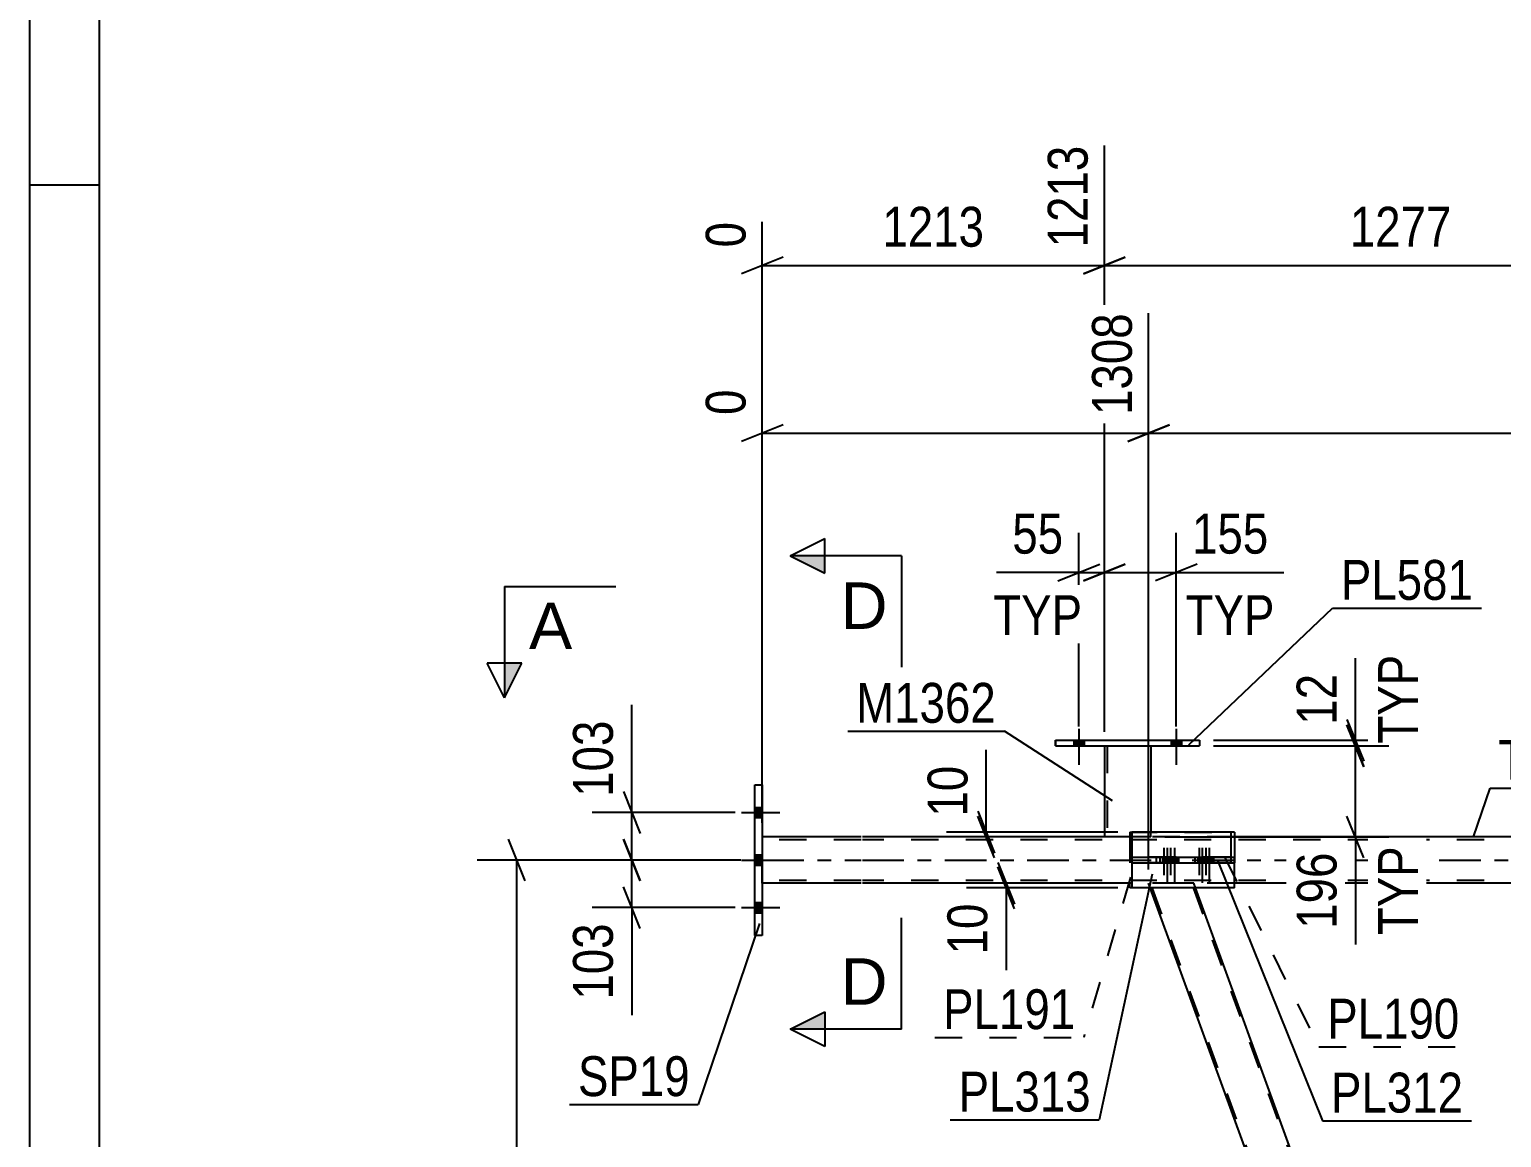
# Model space of a CAD drawing. Header units: millimetres. Extents: x 0 to 594, y 0 to 420.
# Drawn here: x 0 to 105.7, y 229.6 to 309.2 of the extents above; entities that cross this region are included whole.
import ezdxf

# ---------------------------------------------------------------- set-up
doc = ezdxf.new("R2010")
doc.units = ezdxf.units.MM
doc.linetypes.add('DXK_LINE_DOT2', pattern=[3.9198, 1.9599, -1.9599])
doc.linetypes.add('DXK_LINE_DOT3', pattern=[5.9187, 2.979, -0.9799, 0.9799, -0.9799])
doc.styles.add('Arial', font='ARIAL.TTF', dxfattribs={"height": 0.2})
doc.styles.add('Arial Narrow', font='ARIALN.TTF', dxfattribs={"height": 0.2})

# ---------------------------------------------------------------- blocks, each defined once
blk = doc.blocks.new('Unknown-570323116-1135')
at = {"color": 5, "linetype": 'Continuous'}
for p, q in [((0, 420), (0, 0)), ((5, 415), (5, 5)), ((5, 298), (0, 298))]:
    blk.add_line(p, q, dxfattribs=at)
blk = doc.blocks.new('Part-570323116-2456 - 2436')
at = {"color": 7, "linetype": 'DXK_LINE_DOT2'}
for p, q in [((83.64, 247.86), (80.39, 247.86)), ((80.51, 247.53), (80.39, 247.86)), ((117.54, 146.19), (80.54, 247.86)), ((120.5, 146.19), (83.5, 247.86)), ((83.76, 247.53), (83.64, 247.86)), ((120.64, 146.19), (119.44, 149.51)), ((120.36, 146.19), (120.56, 146.19))]:
    blk.add_line(p, q, dxfattribs=at)
at = {"color": 2, "linetype": 'Continuous'}
for p, q in [((117.4, 146.19), (80.51, 247.53)), ((119.44, 149.51), (83.76, 247.53)), ((120.36, 146.19), (117.4, 146.19)), ((120.62, 146.19), (120.36, 146.19)), ((120.64, 146.19), (120.62, 146.19))]:
    blk.add_line(p, q, dxfattribs=at)
blk = doc.blocks.new('Part-570323116-2461 - 2436')
at = {"color": 2, "linetype": 'Continuous'}
for p, q in [((59.74, 251.19), (52.64, 251.19)), ((79.18, 251.19), (59.84, 251.19)), ((145.63, 251.19), (86.55, 251.19)), ((59.74, 247.86), (52.64, 247.86)), ((79.18, 247.86), (59.84, 247.86)), ((145.63, 247.86), (86.55, 247.86))]:
    blk.add_line(p, q, dxfattribs=at)
at = {"color": 7, "linetype": 'DXK_LINE_DOT2'}
for p, q in [((52.64, 247.86), (52.64, 251.19)), ((59.74, 250.99), (52.64, 250.99)), ((194.65, 250.99), (59.84, 250.99)), ((86.55, 251.19), (79.18, 251.19)), ((59.74, 248.06), (52.64, 248.06)), ((194.65, 248.06), (59.84, 248.06)), ((86.55, 247.86), (79.18, 247.86))]:
    blk.add_line(p, q, dxfattribs=at)
at = {"color": 7, "linetype": 'DXK_LINE_DOT3'}
for p, q in [((52.64, 249.53), (59.74, 249.53)), ((59.84, 249.53), (194.65, 249.53))]:
    blk.add_line(p, q, dxfattribs=at)
blk = doc.blocks.new('Bolt-570323116-2643 - 2436')
at = {"linetype": 'Continuous'}
for points in [[(75.01, 257.73), (75.75, 257.73), (75.75, 258.13), (75.01, 258.13)], [(82.01, 257.73), (82.75, 257.73), (82.75, 258.13), (82.01, 258.13)]]:
    blk.add_hatch(color=1, dxfattribs=at).paths.add_polyline_path(points)
at = {"color": 1, "linetype": 'Continuous'}
for p, q in [((75.01, 258.13), (75.01, 257.73)), ((75.38, 258.96), (75.38, 256.36)), ((75.75, 258.13), (75.75, 257.73)), ((82.01, 258.13), (82.01, 257.73)), ((82.38, 258.96), (82.38, 256.36)), ((82.75, 258.13), (82.75, 257.73))]:
    blk.add_line(p, q, dxfattribs=at)
blk = doc.blocks.new('Part-570323116-2462 - 2436')
at = {"color": 2, "linetype": 'Continuous'}
for p, q in [((79.18, 249.73), (86.55, 249.73)), ((79.18, 249.73), (79.18, 249.33)), ((81.23, 249.73), (81.23, 249.33)), ((86.55, 249.73), (86.55, 249.33)), ((79.18, 249.33), (86.55, 249.33))]:
    blk.add_line(p, q, dxfattribs=at)
blk = doc.blocks.new('Part-570323116-2531 - 2436')
at = {"color": 2, "linetype": 'Continuous'}
for p, q in [((52.11, 254.94), (52.64, 254.94)), ((52.11, 244.11), (52.11, 254.94)), ((52.64, 254.94), (52.64, 244.11)), ((52.64, 244.11), (52.11, 244.11))]:
    blk.add_line(p, q, dxfattribs=at)
blk = doc.blocks.new('Part-570323116-2471 - 2436')
at = {"color": 2, "linetype": 'Continuous'}
for p, q in [((86.55, 251.53), (79.18, 251.53)), ((79.18, 251.53), (79.18, 247.53)), ((86.55, 251.53), (86.55, 249.73)), ((86.55, 247.53), (86.55, 249.33)), ((86.55, 247.53), (79.18, 247.53))]:
    blk.add_line(p, q, dxfattribs=at)
at = {"color": 7, "linetype": 'DXK_LINE_DOT2'}
blk.add_line((86.55, 249.33), (86.55, 249.73), dxfattribs=at)
blk = doc.blocks.new('Bolt-570323116-2479 - 2436')
at = {"linetype": 'Continuous'}
for points in [[(52.64, 252.58), (52.64, 253.31), (52.11, 253.31), (52.11, 252.58)], [(52.64, 252.58), (52.64, 253.31), (52.11, 253.31), (52.11, 252.58)], [(52.64, 252.58), (52.64, 253.31), (52.11, 253.31), (52.11, 252.58)], [(52.64, 249.16), (52.64, 249.89), (52.11, 249.89), (52.11, 249.16)], [(52.64, 249.16), (52.64, 249.89), (52.11, 249.89), (52.11, 249.16)], [(52.64, 245.74), (52.64, 246.48), (52.11, 246.48), (52.11, 245.74)], [(52.64, 245.74), (52.64, 246.48), (52.11, 246.48), (52.11, 245.74)], [(52.64, 245.74), (52.64, 246.48), (52.11, 246.48), (52.11, 245.74)]]:
    blk.add_hatch(color=1, dxfattribs=at).paths.add_polyline_path(points)
at = {"color": 1, "linetype": 'Continuous'}
for p, q in [((51.14, 252.94), (53.91, 252.94)), ((51.14, 252.94), (53.91, 252.94)), ((51.14, 252.94), (53.91, 252.94)), ((52.11, 253.31), (52.64, 253.31)), ((52.11, 253.31), (52.64, 253.31)), ((52.11, 253.31), (52.64, 253.31)), ((52.11, 252.58), (52.64, 252.58)), ((52.11, 252.58), (52.64, 252.58)), ((52.11, 252.58), (52.64, 252.58)), ((52.11, 249.89), (52.64, 249.89)), ((52.11, 249.89), (52.64, 249.89)), ((51.14, 249.53), (53.91, 249.53)), ((51.14, 249.53), (53.91, 249.53)), ((52.11, 249.16), (52.64, 249.16)), ((52.11, 249.16), (52.64, 249.16)), ((52.11, 246.48), (52.64, 246.48)), ((52.11, 246.48), (52.64, 246.48)), ((52.11, 246.48), (52.64, 246.48)), ((51.14, 246.11), (53.91, 246.11)), ((51.14, 246.11), (53.91, 246.11)), ((51.14, 246.11), (53.91, 246.11)), ((52.11, 245.74), (52.64, 245.74)), ((52.11, 245.74), (52.64, 245.74)), ((52.11, 245.74), (52.64, 245.74))]:
    blk.add_line(p, q, dxfattribs=at)
blk = doc.blocks.new('Part-570323116-2495 - 2436')
at = {"color": 7, "linetype": 'DXK_LINE_DOT2'}
for p, q in [((86.29, 249.73), (79.04, 249.73)), ((79.04, 249.73), (79.04, 249.33)), ((80.93, 249.73), (80.93, 249.33)), ((86.29, 249.73), (86.29, 249.33)), ((86.29, 249.33), (79.04, 249.33))]:
    blk.add_line(p, q, dxfattribs=at)
blk = doc.blocks.new('Bolt-570323116-2502 - 2436')
at = {"linetype": 'Continuous'}
for points in [[(82.02, 249.73), (81.42, 249.73), (81.42, 249.33), (82.02, 249.33)], [(82.54, 249.73), (81.94, 249.73), (81.94, 249.33), (82.54, 249.33)], [(84.53, 249.73), (83.93, 249.73), (83.93, 249.33), (84.53, 249.33)], [(85.04, 249.73), (84.44, 249.73), (84.44, 249.33), (85.04, 249.33)]]:
    blk.add_hatch(color=1, dxfattribs=at).paths.add_polyline_path(points)
at = {"color": 1, "linetype": 'Continuous'}
for p, q in [((81.42, 249.73), (81.42, 249.33)), ((81.72, 250.4), (81.72, 247.9)), ((81.94, 249.73), (81.94, 249.33)), ((82.02, 249.73), (82.02, 249.33)), ((82.24, 250.4), (82.24, 247.9)), ((82.54, 249.73), (82.54, 249.33)), ((83.93, 249.73), (83.93, 249.33)), ((84.23, 250.4), (84.23, 247.9)), ((84.44, 249.73), (84.44, 249.33)), ((84.53, 249.73), (84.53, 249.33)), ((84.74, 250.4), (84.74, 247.9)), ((85.04, 249.73), (85.04, 249.33))]:
    blk.add_line(p, q, dxfattribs=at)
blk = doc.blocks.new('Part-570323116-2584 - 2436')
at = {"color": 2, "linetype": 'Continuous'}
for p, q in [((73.71, 257.73), (73.71, 258.13)), ((73.71, 258.13), (73.71, 258.13)), ((73.71, 258.13), (84.05, 258.13)), ((84.05, 258.13), (84.05, 257.73)), ((73.71, 257.73), (73.71, 257.73)), ((73.71, 257.73), (84.05, 257.73))]:
    blk.add_line(p, q, dxfattribs=at)
at = {"color": 7, "linetype": 'DXK_LINE_DOT2'}
for p, q in [((73.71, 258.13), (73.71, 257.73)), ((73.71, 258.13), (73.71, 258.13)), ((84.05, 258.13), (84.05, 257.73)), ((73.71, 257.73), (73.71, 257.73))]:
    blk.add_line(p, q, dxfattribs=at)
blk = doc.blocks.new('Part-570323116-2589 - 2436')
at = {"color": 7, "linetype": 'DXK_LINE_DOT2'}
for p, q in [((79.04, 251.53), (79.04, 247.86)), ((79.04, 251.53), (86.29, 251.53)), ((86.29, 251.53), (86.29, 247.53)), ((86.29, 247.53), (79.18, 247.53))]:
    blk.add_line(p, q, dxfattribs=at)
at = {"color": 2, "linetype": 'Continuous'}
for p, q in [((79.04, 251.2), (79.04, 251.19)), ((79.04, 247.53), (79.04, 247.86)), ((79.18, 247.53), (79.04, 247.53))]:
    blk.add_line(p, q, dxfattribs=at)
blk = doc.blocks.new('Part-570323116-2604 - 2436')
at = {"color": 2, "linetype": 'Continuous'}
for p, q in [((77.21, 257.73), (77.21, 251.2)), ((80.55, 257.73), (80.55, 251.53)), ((79.18, 251.2), (77.21, 251.2))]:
    blk.add_line(p, q, dxfattribs=at)
at = {"color": 7, "linetype": 'DXK_LINE_DOT2'}
for p, q in [((77.21, 257.73), (80.55, 257.73)), ((77.21, 257.73), (77.21, 257.73)), ((77.21, 257.73), (77.21, 257.73)), ((77.41, 257.73), (77.41, 251.2)), ((80.35, 257.73), (80.35, 251.2)), ((80.55, 257.73), (80.55, 257.73)), ((80.55, 257.73), (80.55, 257.73)), ((80.35, 251.2), (79.18, 251.2)), ((80.55, 251.2), (80.15, 251.2)), ((80.33, 251.2), (80.35, 251.2)), ((80.55, 251.2), (80.55, 251.53))]:
    blk.add_line(p, q, dxfattribs=at)
blk = doc.blocks.new('Bolt-570323116-2627 - 2436')
at = {"linetype": 'Continuous'}
for points in [[(75.01, 257.73), (75.75, 257.73), (75.75, 258.13), (75.01, 258.13)], [(82.01, 257.73), (82.75, 257.73), (82.75, 258.13), (82.01, 258.13)]]:
    blk.add_hatch(color=1, dxfattribs=at).paths.add_polyline_path(points)
at = {"color": 1, "linetype": 'Continuous'}
for p, q in [((75.01, 258.13), (75.01, 257.73)), ((75.38, 258.96), (75.38, 256.36)), ((75.75, 258.13), (75.75, 257.73)), ((82.01, 258.13), (82.01, 257.73)), ((82.38, 258.96), (82.38, 256.36)), ((82.75, 258.13), (82.75, 257.73))]:
    blk.add_line(p, q, dxfattribs=at)
blk = doc.blocks.new('Bolt-570323116-2645 - 2436')
at = {"color": 1, "linetype": 'DXK_LINE_DOT2'}
for p, q in [((81.19, 249.73), (81.19, 249.33)), ((81.49, 250.4), (81.49, 247.9)), ((81.67, 249.73), (81.67, 249.33)), ((81.79, 249.73), (81.79, 249.33)), ((81.97, 250.4), (81.97, 247.9)), ((82.27, 249.73), (82.27, 249.33)), ((83.71, 249.73), (83.71, 249.33)), ((84.01, 250.4), (84.01, 247.9)), ((84.2, 249.73), (84.2, 249.33)), ((84.31, 249.73), (84.31, 249.33)), ((84.5, 250.4), (84.5, 247.9)), ((84.8, 249.73), (84.8, 249.33))]:
    blk.add_line(p, q, dxfattribs=at)
blk = doc.blocks.new('StraightDimension-570323116-12985 - 2436')
at = {"color": 7, "linetype": 'Continuous'}
for p, q in [((75.38, 259.13), (75.38, 273.04)), ((77.21, 258.73), (77.21, 273.04)), ((73.88, 269.59), (76.88, 270.79)), ((78.71, 270.79), (75.71, 269.59)), ((75.38, 270.19), (69.47, 270.19)), ((75.38, 270.19), (69.47, 270.19)), ((75.38, 270.19), (77.21, 270.19))]:
    blk.add_line(p, q, dxfattribs=at)
at = {"color": 0}
blk.add_wipeout([(74.86, 270.94), (74.86, 275.14), (70, 275.14), (70, 270.94)], dxfattribs=at)
at = {"color": 0, "linetype": 'Continuous'}
blk.add_wipeout([(76.22, 265.09), (76.22, 269.29), (68.63, 269.29), (68.63, 265.09)], dxfattribs=at)
at = {"color": 3, "style": 'Arial Narrow'}
blk.add_text('55', height=2.863, dxfattribs=at).set_placement((70.6, 271.54))
at = {"color": 3, "linetype": 'Continuous', "style": 'Arial Narrow'}
blk.add_text('TYP', height=2.863, dxfattribs=at).set_placement((69.23, 265.69))
blk = doc.blocks.new('StraightDimension-570323116-12562 - 2436')
at = {"color": 7, "linetype": 'Continuous'}
for p, q in [((77.21, 258.73), (77.21, 300.86)), ((119.78, 258.73), (119.78, 300.86)), ((78.71, 292.84), (75.71, 291.64)), ((77.21, 292.24), (119.78, 292.24)), ((118.28, 291.64), (121.28, 292.84))]:
    blk.add_line(p, q, dxfattribs=at)
at = {"color": 0}
blk.add_wipeout([(102.75, 292.99), (102.75, 297.19), (94.24, 297.19), (94.24, 292.99)], dxfattribs=at)
at = {"color": 3, "style": 'Arial Narrow'}
blk.add_text('1277', height=2.863, dxfattribs=at).set_placement((94.84, 293.59))
at = {"color": 0, "linetype": 'Continuous'}
blk.add_wipeout([(119.18, 301.46), (114.98, 301.46), (114.98, 292.94), (119.18, 292.94)], dxfattribs=at)
at = {"color": 3, "linetype": 'Continuous', "style": 'Arial Narrow'}
blk.add_text('2490', height=2.863, rotation=90.0002, dxfattribs=at).set_placement((118.58, 293.54))
blk = doc.blocks.new('StraightDimension-570323116-13018 - 2436')
at = {"color": 7, "linetype": 'Continuous'}
for p, q in [((95.24, 258.13), (95.24, 264.04)), ((95.24, 258.13), (95.24, 264.04)), ((94.64, 259.63), (95.84, 256.63)), ((95.84, 256.23), (94.64, 259.23)), ((85.05, 258.13), (97.64, 258.13)), ((95.24, 257.73), (95.24, 258.13)), ((85.05, 257.73), (97.64, 257.73))]:
    blk.add_line(p, q, dxfattribs=at)
at = {"color": 0, "linetype": 'Continuous'}
blk.add_wipeout([(100.34, 264.88), (96.14, 264.88), (96.14, 257.29), (100.34, 257.29)], dxfattribs=at)
at = {"color": 0}
blk.add_wipeout([(94.49, 263.51), (90.29, 263.51), (90.29, 258.65), (94.49, 258.65)], dxfattribs=at)
at = {"color": 3, "linetype": 'Continuous', "style": 'Arial Narrow'}
blk.add_text('TYP', height=2.863, rotation=90.0002, dxfattribs=at).set_placement((99.74, 257.89))
at = {"color": 3, "style": 'Arial Narrow'}
blk.add_text('12', height=2.863, rotation=90.0002, dxfattribs=at).set_placement((93.89, 259.25))
blk = doc.blocks.new('StraightDimension-570323116-13044 - 2436')
at = {"color": 7, "linetype": 'Continuous'}
for p, q in [((69.55, 249.36), (70.75, 246.36)), ((70.75, 246.03), (69.55, 249.03)), ((78.18, 247.86), (67.3, 247.86)), ((78.18, 247.53), (67.3, 247.53)), ((70.15, 247.53), (70.15, 247.86)), ((70.15, 247.53), (70.15, 241.62)), ((70.15, 247.53), (70.15, 241.62))]:
    blk.add_line(p, q, dxfattribs=at)
at = {"color": 0}
blk.add_wipeout([(69.4, 247), (65.2, 247), (65.2, 242.15), (69.4, 242.15)], dxfattribs=at)
at = {"color": 3, "style": 'Arial Narrow'}
blk.add_text('10', height=2.863, rotation=90.0002, dxfattribs=at).set_placement((68.8, 242.75))
blk = doc.blocks.new('StraightDimension-570323116-13019 - 2436')
at = {"color": 7, "linetype": 'Continuous'}
for p, q in [((94.64, 259.23), (95.84, 256.23)), ((85.05, 257.73), (97.64, 257.73)), ((95.24, 251.19), (95.24, 257.73)), ((95.84, 249.69), (94.64, 252.69)), ((81.55, 251.19), (97.64, 251.19)), ((95.24, 251.19), (95.24, 243.46)), ((95.24, 251.19), (95.24, 243.46))]:
    blk.add_line(p, q, dxfattribs=at)
at = {"color": 0}
blk.add_wipeout([(94.49, 250.67), (90.29, 250.67), (90.29, 243.99), (94.49, 243.99)], dxfattribs=at)
at = {"color": 0, "linetype": 'Continuous'}
blk.add_wipeout([(100.34, 251.12), (96.14, 251.12), (96.14, 243.53), (100.34, 243.53)], dxfattribs=at)
at = {"color": 3, "style": 'Arial Narrow'}
blk.add_text('196', height=2.863, rotation=90.0002, dxfattribs=at).set_placement((93.89, 244.59))
at = {"color": 3, "linetype": 'Continuous', "style": 'Arial Narrow'}
blk.add_text('TYP', height=2.863, rotation=90.0002, dxfattribs=at).set_placement((99.74, 244.13))
blk = doc.blocks.new('StraightDimension-570323116-2803 - 2436')
at = {"color": 7, "linetype": 'Continuous'}
for p, q in [((42.66, 251.03), (43.86, 248.03)), ((50.69, 249.53), (40.41, 249.53)), ((43.26, 246.11), (43.26, 249.53)), ((43.86, 244.61), (42.66, 247.61)), ((50.69, 246.11), (40.41, 246.11)), ((43.26, 246.11), (43.26, 238.38)), ((43.26, 246.11), (43.26, 238.38))]:
    blk.add_line(p, q, dxfattribs=at)
at = {"color": 0}
blk.add_wipeout([(42.51, 245.59), (38.31, 245.59), (38.31, 238.9), (42.51, 238.9)], dxfattribs=at)
at = {"color": 3, "style": 'Arial Narrow'}
blk.add_text('103', height=2.863, rotation=90.0002, dxfattribs=at).set_placement((41.91, 239.5))
blk = doc.blocks.new('StraightDimension-570323116-2813 - 2436')
at = {"color": 7, "linetype": 'Continuous'}
for p, q in [((43.26, 252.94), (43.26, 260.68)), ((43.26, 252.94), (43.26, 260.68)), ((42.66, 254.44), (43.86, 251.44)), ((50.69, 252.94), (40.41, 252.94)), ((43.26, 249.53), (43.26, 252.94)), ((43.86, 248.03), (42.66, 251.03)), ((50.69, 249.53), (40.41, 249.53))]:
    blk.add_line(p, q, dxfattribs=at)
at = {"color": 0}
blk.add_wipeout([(42.51, 260.15), (38.31, 260.15), (38.31, 253.47), (42.51, 253.47)], dxfattribs=at)
at = {"color": 3, "style": 'Arial Narrow'}
blk.add_text('103', height=2.863, rotation=90.0002, dxfattribs=at).set_placement((41.91, 254.07))
blk = doc.blocks.new('StraightDimension-570323116-12563 - 2436')
at = {"color": 7, "linetype": 'Continuous'}
for p, q in [((77.21, 258.73), (77.21, 300.86)), ((52.64, 252.19), (52.64, 295.37)), ((54.14, 292.84), (51.14, 291.64)), ((52.64, 292.24), (77.21, 292.24)), ((75.71, 291.64), (78.71, 292.84))]:
    blk.add_line(p, q, dxfattribs=at)
at = {"color": 0}
blk.add_wipeout([(69.18, 292.99), (69.18, 297.19), (60.67, 297.19), (60.67, 292.99)], dxfattribs=at)
at = {"color": 3, "style": 'Arial Narrow'}
blk.add_text('1213', height=2.863, dxfattribs=at).set_placement((61.27, 293.59))
at = {"color": 0, "linetype": 'Continuous'}
for points in [[(76.61, 301.46), (72.41, 301.46), (72.41, 292.94), (76.61, 292.94)], [(52.04, 295.97), (47.84, 295.97), (47.84, 292.94), (52.04, 292.94)]]:
    blk.add_wipeout(points, dxfattribs=at)
at = {"color": 3, "linetype": 'Continuous', "style": 'Arial Narrow'}
for s, height, p in [('1213', 2.863, (76.01, 293.54)), ('0', 2.86, (51.44, 293.54))]:
    blk.add_text(s, height=height, rotation=90.0002, dxfattribs=at).set_placement(p)
blk = doc.blocks.new('StraightDimension-570323116-12446 - 2436')
at = {"color": 7, "linetype": 'Continuous'}
for p, q in [((35.61, 248.03), (34.41, 251.03)), ((51.11, 249.53), (32.16, 249.53)), ((35.01, 144.53), (35.01, 249.53)), ((34.41, 146.03), (35.61, 143.03)), ((66.48, 144.53), (32.16, 144.53))]:
    blk.add_line(p, q, dxfattribs=at)
at = {"color": 0}
blk.add_wipeout([(34.26, 201.28), (30.06, 201.28), (30.06, 192.77), (34.26, 192.77)], dxfattribs=at)
at = {"color": 3, "style": 'Arial Narrow'}
blk.add_text('3150', height=2.863, rotation=90.0002, dxfattribs=at).set_placement((33.66, 193.37))
blk = doc.blocks.new('StraightDimension-570323116-12922 - 2436')
at = {"color": 7, "linetype": 'Continuous'}
for p, q in [((80.39, 248.86), (80.39, 288.81)), ((150.09, 248.86), (150.09, 288.81)), ((81.89, 280.8), (78.89, 279.6)), ((148.59, 279.6), (151.59, 280.8)), ((80.39, 280.2), (150.09, 280.2))]:
    blk.add_line(p, q, dxfattribs=at)
at = {"color": 0, "linetype": 'Continuous'}
blk.add_wipeout([(149.49, 289.41), (145.29, 289.41), (145.29, 280.9), (149.49, 280.9)], dxfattribs=at)
at = {"color": 3, "linetype": 'Continuous', "style": 'Arial Narrow'}
blk.add_text('3399', height=2.863, rotation=90.0002, dxfattribs=at).set_placement((148.89, 281.5))
blk = doc.blocks.new('StraightDimension-570323116-12923 - 2436')
at = {"color": 7, "linetype": 'Continuous'}
for p, q in [((80.39, 248.86), (80.39, 288.81)), ((52.64, 252.19), (52.64, 283.33)), ((54.14, 280.8), (51.14, 279.6)), ((78.89, 279.6), (81.89, 280.8)), ((52.64, 280.2), (80.39, 280.2))]:
    blk.add_line(p, q, dxfattribs=at)
at = {"color": 0, "linetype": 'Continuous'}
for points in [[(79.79, 289.41), (75.59, 289.41), (75.59, 280.9), (79.79, 280.9)], [(52.04, 283.93), (47.84, 283.93), (47.84, 280.9), (52.04, 280.9)]]:
    blk.add_wipeout(points, dxfattribs=at)
at = {"color": 3, "linetype": 'Continuous', "style": 'Arial Narrow'}
for s, height, p in [('1308', 2.863, (79.19, 281.5)), ('0', 2.86, (51.44, 281.5))]:
    blk.add_text(s, height=height, rotation=90.0002, dxfattribs=at).set_placement(p)
blk = doc.blocks.new('StraightDimension-570323116-12984 - 2436')
at = {"color": 7, "linetype": 'Continuous'}
for p, q in [((77.21, 258.73), (77.21, 273.04)), ((82.38, 259.13), (82.38, 273.04)), ((75.71, 269.59), (78.71, 270.79)), ((83.88, 270.79), (80.88, 269.59)), ((77.21, 270.19), (82.38, 270.19)), ((82.38, 270.19), (90.11, 270.19)), ((82.38, 270.19), (90.11, 270.19))]:
    blk.add_line(p, q, dxfattribs=at)
at = {"color": 0}
blk.add_wipeout([(89.59, 270.94), (89.59, 275.14), (82.91, 275.14), (82.91, 270.94)], dxfattribs=at)
at = {"color": 0, "linetype": 'Continuous'}
blk.add_wipeout([(90.04, 265.09), (90.04, 269.29), (82.45, 269.29), (82.45, 265.09)], dxfattribs=at)
at = {"color": 3, "style": 'Arial Narrow'}
blk.add_text('155', height=2.863, dxfattribs=at).set_placement((83.51, 271.54))
at = {"color": 3, "linetype": 'Continuous', "style": 'Arial Narrow'}
blk.add_text('TYP', height=2.863, dxfattribs=at).set_placement((83.05, 265.69))
blk = doc.blocks.new('StraightDimension-570323116-13067 - 2436')
at = {"color": 7, "linetype": 'Continuous'}
for p, q in [((68.73, 251.53), (68.73, 257.44)), ((68.73, 251.53), (68.73, 257.44)), ((68.13, 253.03), (69.33, 250.03)), ((69.33, 249.69), (68.13, 252.69)), ((78.18, 251.53), (65.88, 251.53)), ((78.18, 251.19), (65.88, 251.19)), ((68.73, 251.19), (68.73, 251.53))]:
    blk.add_line(p, q, dxfattribs=at)
at = {"color": 0}
blk.add_wipeout([(67.98, 256.91), (63.78, 256.91), (63.78, 252.05), (67.98, 252.05)], dxfattribs=at)
at = {"color": 3, "style": 'Arial Narrow'}
blk.add_text('10', height=2.863, rotation=90.0002, dxfattribs=at).set_placement((67.38, 252.65))
blk = doc.blocks.new('Mark-570323116-2585 - 2436')
at = {"color": 30, "linetype": 'DXK_LINE_DOT2'}
for p in [(79.1, 248.29), (65.03, 236.78)]:
    blk.add_line(p, (75.73, 236.78), dxfattribs=at)
at = {"color": 0}
blk.add_wipeout([(75.13, 237.38), (75.13, 240.38), (65.63, 240.38), (65.63, 237.38)], dxfattribs=at)
blk.add_wipeout([(75.13, 237.38), (75.13, 240.38), (65.63, 240.38), (65.63, 237.38)], dxfattribs=at)
at = {"color": 3, "style": 'Arial Narrow'}
blk.add_text('PL191', height=2.863, dxfattribs=at).set_placement((65.63, 237.38))
blk = doc.blocks.new('Mark-570323116-2457 - 2436')
at = {"color": 30, "linetype": 'Continuous'}
for p, q in [((103.72, 251.19), (104.92, 254.69)), ((104.92, 254.69), (115.99, 254.69))]:
    blk.add_line(p, q, dxfattribs=at)
at = {"color": 0}
blk.add_wipeout([(115.39, 255.29), (115.39, 258.29), (105.52, 258.29), (105.52, 255.29)], dxfattribs=at)
blk.add_wipeout([(115.39, 255.29), (115.39, 258.29), (105.52, 258.29), (105.52, 255.29)], dxfattribs=at)
at = {"color": 3, "style": 'Arial Narrow'}
blk.add_text('TR560', height=2.863, dxfattribs=at).set_placement((105.52, 255.29))
blk = doc.blocks.new('Mark-570323116-2527 - 2436')
at = {"color": 30, "linetype": 'Continuous'}
for p in [(52.44, 244.96), (38.8, 231.97)]:
    blk.add_line(p, (48.03, 231.97), dxfattribs=at)
at = {"color": 0}
blk.add_wipeout([(47.43, 232.57), (47.43, 235.57), (39.4, 235.57), (39.4, 232.57)], dxfattribs=at)
blk.add_wipeout([(47.43, 232.57), (47.43, 235.57), (39.4, 235.57), (39.4, 232.57)], dxfattribs=at)
at = {"color": 3, "style": 'Arial Narrow'}
blk.add_text('SP19', height=2.863, dxfattribs=at).set_placement((39.4, 232.57))
blk = doc.blocks.new('Mark-570323116-2580 - 2436')
at = {"color": 30, "linetype": 'Continuous'}
for p, q in [((83.29, 257.81), (93.6, 267.62)), ((93.6, 267.62), (104.31, 267.62))]:
    blk.add_line(p, q, dxfattribs=at)
at = {"color": 0}
blk.add_wipeout([(103.71, 268.22), (103.71, 271.22), (94.2, 271.22), (94.2, 268.22)], dxfattribs=at)
blk.add_wipeout([(103.71, 268.22), (103.71, 271.22), (94.2, 271.22), (94.2, 268.22)], dxfattribs=at)
at = {"color": 3, "style": 'Arial Narrow'}
blk.add_text('PL581', height=2.863, dxfattribs=at).set_placement((94.2, 268.22))
blk = doc.blocks.new('Mark-570323116-2600 - 2436')
at = {"color": 30, "linetype": 'Continuous'}
for p in [(58.78, 258.79), (77.79, 253.77)]:
    blk.add_line(p, (70.03, 258.79), dxfattribs=at)
at = {"color": 0}
blk.add_wipeout([(69.43, 259.39), (69.43, 262.39), (59.38, 262.39), (59.38, 259.39)], dxfattribs=at)
blk.add_wipeout([(69.43, 259.39), (69.43, 262.39), (59.38, 262.39), (59.38, 259.39)], dxfattribs=at)
at = {"color": 3, "style": 'Arial Narrow'}
blk.add_text('M1362', height=2.863, dxfattribs=at).set_placement((59.38, 259.39))
blk = doc.blocks.new('SectionMark-570323116-3128 - 2436')
at = {"linetype": 'Continuous'}
blk.add_hatch(color=6, dxfattribs=at).paths.add_polyline_path([(34.13, 263.68), (35.38, 263.68), (34.13, 261.18)])
at = {"color": 6, "linetype": 'Continuous'}
for p, q in [((34.13, 269.18), (42.13, 269.18)), ((34.13, 269.18), (34.13, 261.18)), ((34.13, 261.18), (32.88, 263.68)), ((35.38, 263.68), (32.88, 263.68)), ((34.13, 261.18), (35.38, 263.68))]:
    blk.add_line(p, q, dxfattribs=at)
at = {"color": 0, "linetype": 'Continuous'}
blk.add_wipeout([(38.99, 264.68), (38.99, 268.18), (35.88, 268.18), (35.88, 264.68)], dxfattribs=at)
at = {"color": 3, "linetype": 'Continuous', "style": 'Arial'}
blk.add_text('A', height=3.34, dxfattribs=at).set_placement((35.88, 264.68))
blk = doc.blocks.new('SectionMark-570323116-3162 - 2436')
at = {"linetype": 'Continuous'}
for points in [[(57.14, 271.38), (57.14, 270.13), (54.64, 271.38)], [(57.14, 238.63), (57.14, 237.38), (54.64, 237.38)]]:
    blk.add_hatch(color=6, dxfattribs=at).paths.add_polyline_path(points)
at = {"color": 6, "linetype": 'Continuous'}
for p, q in [((54.64, 271.38), (57.14, 272.63)), ((57.14, 270.13), (57.14, 272.63)), ((62.64, 271.38), (54.64, 271.38)), ((54.64, 271.38), (57.14, 270.13)), ((62.64, 271.38), (62.64, 263.38)), ((62.64, 237.38), (62.64, 245.38)), ((54.64, 237.38), (57.14, 238.63)), ((57.14, 238.63), (57.14, 236.13)), ((62.64, 237.38), (54.64, 237.38)), ((57.14, 236.13), (54.64, 237.38))]:
    blk.add_line(p, q, dxfattribs=at)
at = {"color": 0, "linetype": 'Continuous'}
for points in [[(61.64, 266.13), (61.64, 269.63), (58.27, 269.63), (58.27, 266.13)], [(61.64, 239.13), (61.64, 242.63), (58.27, 242.63), (58.27, 239.13)]]:
    blk.add_wipeout(points, dxfattribs=at)
at = {"color": 3, "linetype": 'Continuous', "style": 'Arial'}
for p in [(58.27, 266.13), (58.27, 239.13)]:
    blk.add_text('D', height=3.34, dxfattribs=at).set_placement(p)
blk = doc.blocks.new('Mark-570323116-12610 - 2436')
at = {"color": 30, "linetype": 'Continuous'}
for p, q in [((85.37, 249.45), (92.89, 230.79)), ((92.89, 230.79), (103.59, 230.79))]:
    blk.add_line(p, q, dxfattribs=at)
at = {"color": 0}
blk.add_wipeout([(102.99, 231.39), (102.99, 234.39), (93.49, 234.39), (93.49, 231.39)], dxfattribs=at)
blk.add_wipeout([(102.99, 231.39), (102.99, 234.39), (93.49, 234.39), (93.49, 231.39)], dxfattribs=at)
at = {"color": 3, "style": 'Arial Narrow'}
blk.add_text('PL312', height=2.863, dxfattribs=at).set_placement((93.49, 231.39))
blk = doc.blocks.new('Mark-570323116-12613 - 2436')
at = {"color": 30, "linetype": 'Continuous'}
for p in [(80.65, 248.51), (66.14, 230.86)]:
    blk.add_line(p, (76.84, 230.86), dxfattribs=at)
at = {"color": 0}
blk.add_wipeout([(76.24, 231.46), (76.24, 234.46), (66.74, 234.46), (66.74, 231.46)], dxfattribs=at)
blk.add_wipeout([(76.24, 231.46), (76.24, 234.46), (66.74, 234.46), (66.74, 231.46)], dxfattribs=at)
at = {"color": 3, "style": 'Arial Narrow'}
blk.add_text('PL313', height=2.863, dxfattribs=at).set_placement((66.74, 231.46))
blk = doc.blocks.new('Mark-570323116-12616 - 2436')
at = {"color": 30, "linetype": 'DXK_LINE_DOT2'}
for p, q in [((85.85, 249.73), (92.62, 236.1)), ((92.62, 236.1), (103.33, 236.1))]:
    blk.add_line(p, q, dxfattribs=at)
at = {"color": 0}
blk.add_wipeout([(102.73, 236.7), (102.73, 239.7), (93.22, 239.7), (93.22, 236.7)], dxfattribs=at)
blk.add_wipeout([(102.73, 236.7), (102.73, 239.7), (93.22, 239.7), (93.22, 236.7)], dxfattribs=at)
at = {"color": 3, "style": 'Arial Narrow'}
blk.add_text('PL190', height=2.863, dxfattribs=at).set_placement((93.22, 236.7))

msp = doc.modelspace()

# ---------------------------------------------------------------- block references
for name in ['Unknown-570323116-1135', 'Part-570323116-2584 - 2436', 'Bolt-570323116-2643 - 2436', 'Bolt-570323116-2627 - 2436', 'Part-570323116-2604 - 2436', 'Part-570323116-2531 - 2436', 'Bolt-570323116-2479 - 2436', 'Part-570323116-2461 - 2436', 'Part-570323116-2589 - 2436', 'Part-570323116-2471 - 2436', 'Part-570323116-2495 - 2436', 'Part-570323116-2462 - 2436', 'Bolt-570323116-2645 - 2436', 'Bolt-570323116-2502 - 2436', 'Part-570323116-2456 - 2436']:
    msp.add_blockref(name, (0, 0))

# ---------------------------------------------------------------- next in the draw order: block references
for name in ['StraightDimension-570323116-12985 - 2436', 'StraightDimension-570323116-2803 - 2436', 'StraightDimension-570323116-13044 - 2436']:
    msp.add_blockref(name, (0, 0))

# ---------------------------------------------------------------- next in the draw order: block references
for name in ['StraightDimension-570323116-12562 - 2436', 'StraightDimension-570323116-2813 - 2436']:
    msp.add_blockref(name, (0, 0))

# ---------------------------------------------------------------- next in the draw order: block references
for name in ['StraightDimension-570323116-12563 - 2436', 'StraightDimension-570323116-13018 - 2436', 'StraightDimension-570323116-12446 - 2436']:
    msp.add_blockref(name, (0, 0))

# ---------------------------------------------------------------- next in the draw order: block references
for name in ['StraightDimension-570323116-13019 - 2436', 'Mark-570323116-2585 - 2436', 'Mark-570323116-2527 - 2436']:
    msp.add_blockref(name, (0, 0))

# ---------------------------------------------------------------- next in the draw order: block references
msp.add_blockref('StraightDimension-570323116-12922 - 2436', (0, 0))

# ---------------------------------------------------------------- next in the draw order: block references
for name in ['StraightDimension-570323116-12923 - 2436', 'Mark-570323116-2457 - 2436', 'Mark-570323116-12610 - 2436']:
    msp.add_blockref(name, (0, 0))

# ---------------------------------------------------------------- next in the draw order: block references
for name in ['StraightDimension-570323116-12984 - 2436', 'StraightDimension-570323116-13067 - 2436', 'Mark-570323116-12616 - 2436', 'Mark-570323116-12613 - 2436']:
    msp.add_blockref(name, (0, 0))

# ---------------------------------------------------------------- next in the draw order: block references
for name in ['Mark-570323116-2580 - 2436', 'Mark-570323116-2600 - 2436']:
    msp.add_blockref(name, (0, 0))

# ---------------------------------------------------------------- next in the draw order: block references
msp.add_blockref('SectionMark-570323116-3128 - 2436', (0, 0))

# ---------------------------------------------------------------- next in the draw order: block references
msp.add_blockref('SectionMark-570323116-3162 - 2436', (0, 0))

doc.saveas('drawing.dxf')
